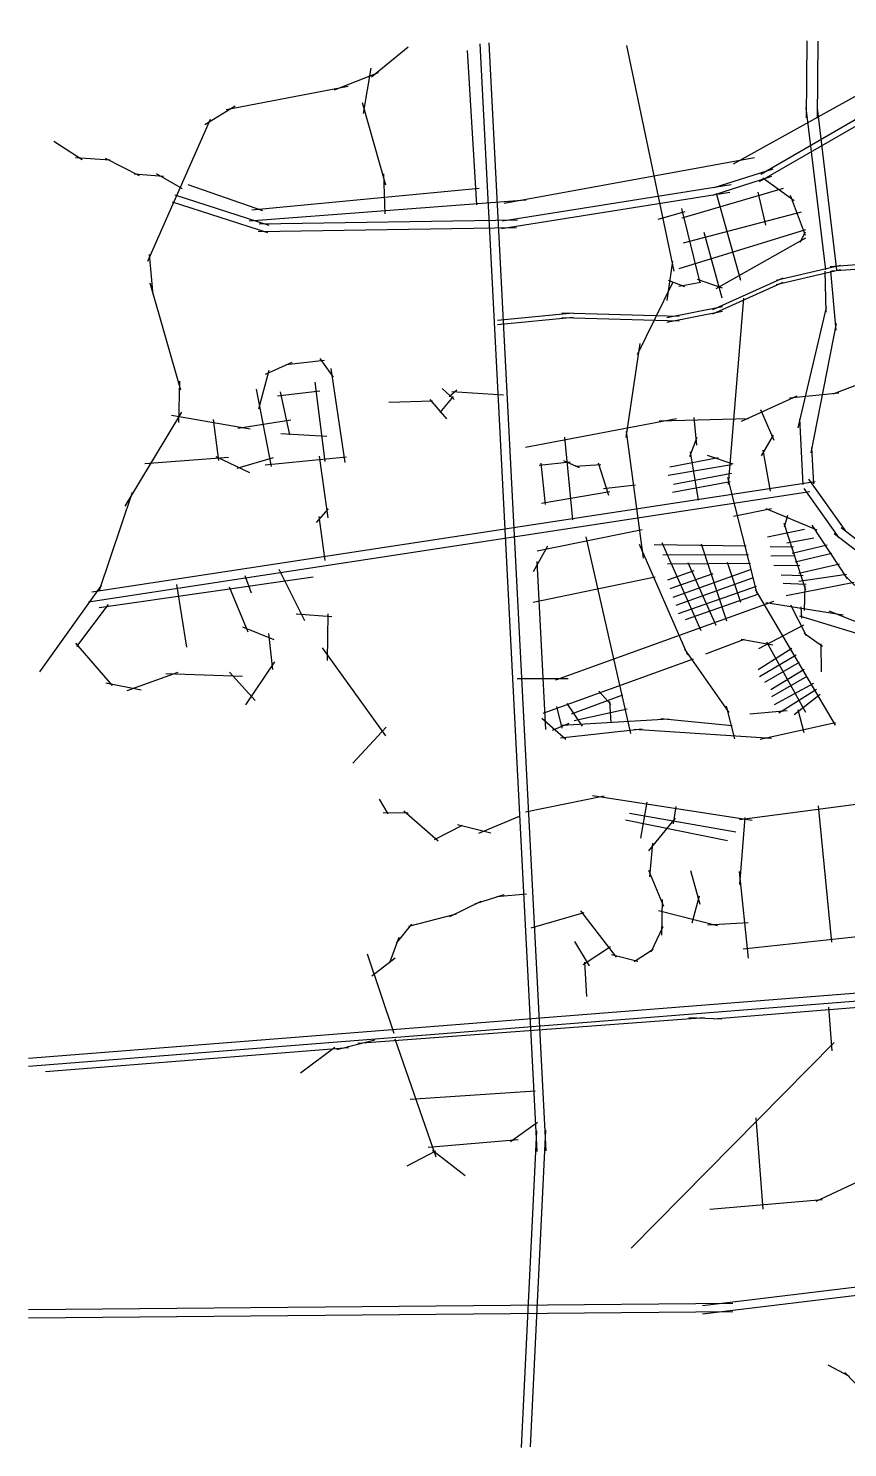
# Model space of a CAD drawing. Header units: metres. Extents: x -8562 to -929, y 314 to 5092.
# Drawn here: x -8562 to -5823, y 339 to 5079 of the extents above; entities that cross this region are included whole.
import ezdxf

# ---------------------------------------------------------------- set-up
doc = ezdxf.new("R2010")
doc.units = ezdxf.units.M
doc.header["$MEASUREMENT"] = 0
doc.layers.add('路网', color=2, linetype='Continuous')

msp = doc.modelspace()

# ---------------------------------------------------------------- linework, layer by layer
at = {"layer": '路网'}
for p, q in [((-6205.1, 4627.3), (-5389.7, 5079.3)), ((-7052.6, 5028), (-6862, 1328)), ((-7022.8, 5030.7), (-6832.3, 1330.7)), ((-5960.6, 4780.3), (-5958.2, 5037.6)), ((-5923.7, 4779.8), (-5921.3, 5037.1)), ((-7414.6, 4917.3), (-7292, 5017.2)), ((-7095.3, 5005.4), (-7064, 4489.8)), ((-6562.2, 5022.6), (-6404.4, 4268.3)), ((-6113.7, 4592.7), (-5443.4, 4979.6)), ((-7538.5, 4873.5), (-7391.2, 4931.9)), ((-7417.3, 4946), (-7442.5, 4794.6)), ((-6117.5, 4567.7), (-5447.2, 4954.7)), ((-7900.9, 4808.6), (-7492.9, 4886.3)), ((-7971.7, 4758.3), (-7870, 4821)), ((-7446.1, 4832.1), (-7367.4, 4557.3)), ((-5895.8, 4273.2), (-5961.4, 4813.4)), ((-5858.9, 4272.7), (-5924.4, 4812.9)), ((-8162, 4302.2), (-7953, 4775.6)), ((-8477, 4702.1), (-8381.3, 4641.2)), ((-8404.1, 4647.7), (-8288.7, 4640.8)), ((-8304.5, 4645.4), (-8191.6, 4588)), ((-6971.6, 4495.2), (-6134.3, 4648.5)), ((-6269.8, 4547.6), (-6072.4, 4610.4)), ((-8207.5, 4594), (-8109.7, 4585.9)), ((-8135, 4594.9), (-8047.9, 4544.7)), ((-8028.1, 4557.9), (-7779.4, 4470.8)), ((-7374.9, 4594), (-7370.3, 4460.4)), ((-6976.8, 4436), (-6212.8, 4557.8)), ((-6273.6, 4522.6), (-6076.2, 4585.5)), ((-6106.7, 4580.6), (-6001.8, 4504.8)), ((-8072.2, 4523.3), (-7758.4, 4422.4)), ((-7823.6, 4436.3), (-6897.7, 4506.4)), ((-7814.8, 4473.1), (-7055.2, 4546.1)), ((-6980.6, 4411), (-6216.6, 4532.8)), ((-6376.7, 4446), (-6037.1, 4545.1)), ((-6262.7, 4529.4), (-6181.3, 4238.8)), ((-6123.7, 4532.5), (-6097.9, 4421.6)), ((-6015.3, 4522.3), (-5965.1, 4388.1)), ((-8081, 4500), (-7762.2, 4397.5)), ((-6457, 4441.8), (-6365.9, 4467.3)), ((-6379, 4477.8), (-6317.4, 4229.5)), ((-6371.4, 4363.5), (-5977.7, 4466.5)), ((-7793.8, 4401), (-6930.3, 4414.6)), ((-7790, 4426), (-6926.5, 4439.6)), ((-6385.9, 4277.7), (-5962.8, 4407.6)), ((-6303.4, 4399.2), (-6243.3, 4179.6)), ((-6262.9, 4210.3), (-5962.9, 4379.9)), ((-5982.2, 4365.1), (-5963.6, 4400)), ((-8157.5, 4324.5), (-8145.8, 4189.6)), ((-6426.9, 4170.7), (-6407, 4301.7)), ((-6062.5, 4238.5), (-5846.5, 4288.4)), ((-6062.5, 4223.8), (-5846.5, 4273.6)), ((-5898.9, 4268.5), (-5896.3, 4131.2)), ((-5881.1, 4283.5), (-5604.5, 4304.4)), ((-5880.9, 4268.4), (-5862.9, 4071)), ((-5877.4, 4269), (-5604.5, 4289.7)), ((-8155.9, 4229.9), (-8052.7, 3872.2)), ((-6525.2, 3989.7), (-6407.9, 4230.2)), ((-6423.1, 4238.6), (-6368.6, 4217)), ((-6387.5, 4218.3), (-6314.2, 4231.9)), ((-6325.9, 4242), (-6242.6, 4213.1)), ((-6274.1, 4140.6), (-6038.9, 4246.1)), ((-6274.1, 4125.9), (-6038.9, 4231.4)), ((-6221.7, 3556.1), (-6170.4, 4177.9)), ((-6993.6, 4104.9), (-6740.6, 4129.6)), ((-6778, 4128.9), (-6386.3, 4117.6)), ((-6427.8, 4113.4), (-6241.8, 4150)), ((-6427.8, 4098.6), (-6241.8, 4135.2)), ((-5988.3, 3745.6), (-5894, 4146.6)), ((-6993.6, 4090.2), (-6740.6, 4114.8)), ((-6778, 4114.1), (-6386.3, 4102.9)), ((-5944.8, 3661.3), (-5860.5, 4093.9)), ((-6563.9, 3713), (-6516.8, 4027.2)), ((-7791.3, 3809.1), (-7756.6, 3937.5)), ((-7769.1, 3923.9), (-7680.2, 3964.5)), ((-7700.3, 3956.4), (-7571.8, 3971)), ((-7587, 3976.4), (-7542.6, 3914.7)), ((-7550.3, 3943.3), (-7503.6, 3629.8)), ((-5871.6, 3858.2), (-5575.6, 3971)), ((-8059.1, 3763.5), (-8055.2, 3900.7)), ((-7604.6, 3897.4), (-7571.2, 3632.3)), ((-7799.8, 3874.1), (-7749.8, 3616.5)), ((-7728.9, 3852.4), (-7587, 3869.1)), ((-7719.7, 3865.8), (-7688.8, 3721.5)), ((-7219.7, 3839.5), (-7164.2, 3775.2)), ((-7185, 3796.4), (-7141.1, 3850.1)), ((-7178.4, 3877.1), (-7138.2, 3839.5)), ((-7155.5, 3849.8), (-7129.6, 3872.2)), ((-7146.3, 3867), (-6973.5, 3855.5)), ((-6177.4, 3767.6), (-5991.7, 3852)), ((-6017.8, 3845.9), (-5852.1, 3862.1)), ((-8237.9, 3483.9), (-8049.2, 3797.7)), ((-7356.5, 3831.1), (-7210.6, 3835.1)), ((-6114.1, 3806.3), (-6069.9, 3704.1)), ((-8082.7, 3787.4), (-7820.7, 3741.5)), ((-7925.4, 3635.6), (-7942.7, 3773.5)), ((-7861.6, 3744), (-7683.8, 3771.6)), ((-6900.1, 3680.7), (-6394.9, 3776.8)), ((-6453.5, 3768.5), (-6154, 3776.8)), ((-6337.1, 3779.6), (-6328.4, 3687.4)), ((-5971.5, 3556.4), (-5983.4, 3775.5)), ((-7717.2, 3726.5), (-7563.7, 3717.4)), ((-6769.3, 3714.5), (-6742.4, 3437.8)), ((-6563, 3733.3), (-6506.3, 3309.7)), ((-6351.2, 3649.5), (-6326.6, 3714.3)), ((-6111, 3651.8), (-6071.2, 3721.1)), ((-7589.5, 3651), (-7561.2, 3444.2)), ((-6350, 3664.7), (-6323.1, 3504.1)), ((-6292.2, 3654.1), (-6206.9, 3625.5)), ((-6106.6, 3670.7), (-6081.9, 3533.2)), ((-5936.7, 3558.2), (-5942.6, 3679.6)), ((-8172.1, 3625.6), (-7893, 3646.7)), ((-7935.2, 3649.3), (-7822.6, 3596.5)), ((-7863.9, 3610.6), (-7742.4, 3645.8)), ((-7769.8, 3621.2), (-7498.6, 3647.9)), ((-6854.1, 3620.6), (-6750.3, 3631.7)), ((-6848.6, 3627.4), (-6834.4, 3488.6)), ((-6772.4, 3636), (-6720.8, 3613.2)), ((-6733.7, 3616.9), (-6647.6, 3622.4)), ((-6656.8, 3628.6), (-6622.4, 3519.9)), ((-6423, 3587), (-6211.5, 3622.6)), ((-6417.7, 3614.5), (-6255.9, 3646.6)), ((-8349.3, 3197.1), (-5931.7, 3566.3)), ((-6409, 3529.8), (-6215.6, 3565.4)), ((-6405.5, 3557.3), (-6211, 3594)), ((-6225.3, 3579.7), (-6126.9, 3192)), ((-5953.6, 3573.4), (-5829.7, 3398.5)), ((-8360.8, 3164.2), (-5950.1, 3532.3)), ((-8323.8, 3203.2), (-8214, 3530)), ((-6846.1, 3493.5), (-6617.5, 3532.8)), ((-6639.6, 3542.6), (-6532.7, 3554.9)), ((-5969.6, 3542.4), (-5852.9, 3377.7)), ((-7598.7, 3429.2), (-7558.6, 3475)), ((-6205.1, 3450.4), (-6077.7, 3475.8)), ((-6096.1, 3475.8), (-5926.3, 3404.6)), ((-7569.5, 3301.6), (-7589.5, 3449.2)), ((-6036.9, 3427.2), (-5963.9, 3203.9)), ((-6024, 3452), (-6035.8, 3413.6)), ((-5943.2, 3420.6), (-5824.7, 3241.3)), ((-6861.3, 3334), (-6510.2, 3405.1)), ((-6698.2, 3381.4), (-6549.4, 2724.3)), ((-6091.3, 3381.4), (-5967.4, 3407.2)), ((-6026.2, 3361.2), (-5935.8, 3378.2)), ((-5867.9, 3392), (-5744.9, 3297.2)), ((-5844.7, 3412.7), (-5721.7, 3317.9)), ((-6873.7, 3265.9), (-6825.2, 3351.5)), ((-6519.9, 3356.7), (-6358.1, 2987.1)), ((-6470.1, 3355.4), (-6162.6, 3351.2)), ((-6444.4, 3362.3), (-6313.9, 3068.3)), ((-6441.4, 3320.9), (-6154.7, 3322.3)), ((-6312.5, 3357.4), (-6228.6, 3100.9)), ((-6082.6, 3348.7), (-6003.6, 3348.1)), ((-6079.5, 3317.6), (-5998.8, 3319)), ((-6008.1, 3326.6), (-5891.4, 3354.3)), ((-5999.1, 3297.5), (-5876.2, 3326.9)), ((-7724.3, 3273.4), (-7638.2, 3101.4)), ((-6862.3, 3298.9), (-6833.4, 2737.4)), ((-6425.7, 3291.4), (-6148, 3292.8)), ((-6406.9, 3180.1), (-6144, 3272.6)), ((-6356.9, 3295.5), (-6264.3, 3085.8)), ((-6225.4, 3296.2), (-6181.5, 3162.6)), ((-6069.4, 3286.5), (-5982.5, 3285.4)), ((-5986, 3259.8), (-5849.9, 3291)), ((-8325.2, 3145.2), (-7609.5, 3247.9)), ((-7837.6, 3251.8), (-7817.2, 3193.6)), ((-6874.3, 3163.2), (-6466.6, 3248)), ((-6424.4, 3237.7), (-6336.3, 3269)), ((-6416.3, 3208.7), (-6272.3, 3258.7)), ((-6396.7, 3152.8), (-6137.7, 3245.8)), ((-6044.9, 3253.9), (-5971.8, 3252.5)), ((-6038.4, 3226.7), (-5962.3, 3223.5)), ((-6029.1, 3185.5), (-5801.3, 3229.5)), ((-5986.7, 3232.7), (-5827, 3256.1)), ((-5835.3, 3254.1), (-5763.8, 3184.5)), ((-8523, 2930.6), (-8316.7, 3218.3)), ((-8066.2, 3221.5), (-8033.4, 3013)), ((-7890.3, 3213.6), (-7827.6, 3064.3)), ((-6388.2, 3124.7), (-6128.3, 3216.7)), ((-6364.6, 3105.1), (-6120.2, 3190.5)), ((-6132.6, 3205.8), (-5865.4, 2752.5)), ((-5966.1, 3217), (-5968.8, 3135.5)), ((-8399.5, 3014.5), (-8293.5, 3155.7)), ((-6798.6, 2904.1), (-6070.3, 3166.1)), ((-6096.2, 3162.1), (-5838.4, 3121)), ((-6014.2, 3153.6), (-5961.6, 3051.5)), ((-5979.7, 3147.4), (-5977.4, 3109.8)), ((-5885.6, 3134.1), (-5723.1, 3069.4)), ((-7666.6, 3123.7), (-7547.7, 3114.7)), ((-7560.3, 3123.7), (-7563, 2968)), ((-6120.2, 3008.1), (-5969.3, 3086.8)), ((-5984.1, 3116.8), (-5764.4, 3050.1)), ((-7846.1, 3080.4), (-7740.9, 3037.8)), ((-7759.4, 3058.7), (-7745.7, 2938.3)), ((-6297.6, 2990), (-6167.8, 3039.8)), ((-6178.6, 3039.2), (-6073.7, 3020.5)), ((-5968, 3058.9), (-5907.4, 3015.6)), ((-8403.6, 3025.7), (-8281.5, 2884.5)), ((-7579.2, 3010.3), (-7368.4, 2716)), ((-6369, 3006.4), (-6220, 2793.9)), ((-6121.9, 2938), (-6009.8, 3009.8)), ((-6117.9, 2914.6), (-5995.7, 2986.7)), ((-6094.6, 3030.7), (-5964.2, 2795.6)), ((-5912.9, 3023.6), (-5911.2, 2930.4)), ((-7834.9, 2820.4), (-7737.7, 2964)), ((-6841.2, 2792.6), (-6338.3, 2973.2)), ((-6099.7, 2895.7), (-5983.7, 2963.1)), ((-6079.4, 2871.4), (-5968.1, 2939.2)), ((-8303.2, 2893.3), (-8185.1, 2870)), ((-8230.9, 2867.6), (-8060.6, 2929.4)), ((-8101.6, 2924.6), (-7845.4, 2915.8)), ((-7889.6, 2929.4), (-7803.7, 2834.7)), ((-6928.3, 2907.8), (-6757, 2907.8)), ((-6076.7, 2847.9), (-5958.6, 2916.1)), ((-6068.1, 2821), (-5936.2, 2892.6)), ((-6745.8, 2789.9), (-6574.8, 2853.2)), ((-6655.2, 2866), (-6615.2, 2820.8)), ((-6052.7, 2792.8), (-5927.8, 2872.3)), ((-6002, 2787.5), (-5914.8, 2855.2)), ((-6795.9, 2814.4), (-6778, 2741.8)), ((-6762.1, 2824), (-6710, 2748.9)), ((-6737.4, 2767.5), (-6559.8, 2806.9)), ((-6619.5, 2830.8), (-6614.5, 2761.2)), ((-6228.8, 2816), (-6201.7, 2706.5)), ((-6150.5, 2789.9), (-6025.6, 2801.6)), ((-5990.2, 2804.6), (-5969.6, 2727.5)), ((-6845.8, 2775.6), (-6765.3, 2705.4)), ((-6809.8, 2735.7), (-6754.1, 2758.6)), ((-6777.7, 2752.1), (-6420.6, 2773.7)), ((-6447.4, 2774.1), (-6208.7, 2751.4)), ((-6115.4, 2705.5), (-5863.4, 2760.6)), ((-7477.4, 2624.8), (-7365.7, 2745.4)), ((-6782.7, 2710), (-6509.7, 2739.5)), ((-6537, 2738.4), (-6078, 2708.8)), ((-6899.6, 2462.3), (-6637.5, 2515.7)), ((-6675.5, 2517.2), (-6141.8, 2435.2)), ((-6185, 2437), (-5594, 2514.3)), ((-7389.1, 2504.7), (-7360, 2456)), ((-7306.1, 2465.8), (-7191.3, 2366.1)), ((-6514.4, 2375.3), (-6493.8, 2495.1)), ((-6397.1, 2480.7), (-6406.3, 2423)), ((-5921.8, 2483), (-5876.7, 2027)), ((-7376, 2460.2), (-7291.6, 2458.8)), ((-7204.4, 2369.8), (-7110.7, 2418.5)), ((-7127.1, 2420.4), (-7015.6, 2392.3)), ((-7055.4, 2391.4), (-6919.5, 2448)), ((-6565.2, 2435.6), (-6224.6, 2366.5)), ((-6552, 2458.4), (-6196.6, 2395.9)), ((-6487.7, 2332), (-6398.4, 2441.3)), ((-6167.2, 2443.5), (-6184.5, 2220.5)), ((-6475.5, 2357.8), (-6486, 2245.9)), ((-6488.8, 2267.6), (-6439.1, 2147.9)), ((-6348.9, 2267.3), (-6316.7, 2154.7)), ((-6185.3, 2263.4), (-6155.6, 1974.5)), ((-7069.8, 2155.5), (-6971.1, 2186.1)), ((-6995.3, 2180.1), (-6896.1, 2188.4)), ((-6342.6, 2092.5), (-6318.1, 2182.7)), ((-7152.7, 2113.1), (-7048.3, 2164.2)), ((-6455.9, 2133.1), (-6258.6, 2082.7)), ((-6444, 2051.2), (-6441.9, 2169.4)), ((-7331.6, 2023.9), (-7279.7, 2087.9)), ((-7290.1, 2081), (-7130.8, 2122.2)), ((-6881.5, 2075), (-6704.4, 2126.8)), ((-6716.3, 2132.4), (-6596.6, 1977.1)), ((-6291.5, 2084.8), (-6155.7, 2093.2)), ((-7353.5, 1959.3), (-7321.8, 2044)), ((-6480.4, 1995.3), (-6439.8, 2079.2)), ((-6172.5, 2005), (-5717, 2053.9)), ((-6735.8, 2029.7), (-6687.1, 1948.1)), ((-6707.2, 1952.4), (-6615.5, 2013.2)), ((-6536.4, 1962.4), (-6473.4, 2003.7)), ((-7429.2, 1988.5), (-7340.1, 1724)), ((-7413.3, 1914.8), (-7335.8, 1975.1)), ((-6702.2, 1960.2), (-6695.7, 1846.4)), ((-6612.7, 1986.2), (-6524.5, 1963.8)), ((-8561.6, 1640.4), (-5512.6, 1880.2)), ((-8561.6, 1613.8), (-5512.6, 1853.6)), ((-6271.9, 1770.9), (-5312, 1848.7)), ((-5887.7, 1810), (-5875.7, 1664.8)), ((-7460.8, 1690.6), (-6301.9, 1776.2)), ((-6354.3, 1776), (-6243.8, 1771.4)), ((-8504, 1595.8), (-7491.1, 1675.3)), ((-7652.1, 1591.2), (-7536.9, 1676.9)), ((-7530.7, 1668.4), (-7403.9, 1701.6)), ((-7336.2, 1704.5), (-7199.2, 1310.6)), ((-6546.9, 1005.4), (-5868.5, 1692.2)), ((-7285.1, 1503.5), (-6867.9, 1530.9)), ((-6949.7, 1361.2), (-6859.7, 1426.3)), ((-6129.9, 1440.5), (-6106.2, 1135.7)), ((-6863.1, 1397.1), (-6914.2, 339.3)), ((-6833.4, 1399.8), (-6884.5, 342)), ((-7295.2, 1280.2), (-7199.3, 1330.1)), ((-7225.8, 1343.2), (-6924.9, 1368.9)), ((-7211.2, 1332.8), (-7101.7, 1247.7)), ((-5928.3, 1162.9), (-5598.7, 1317.4)), ((-6283.4, 1136.2), (-5908.3, 1168.1)), ((-6308.6, 814.2), (-5502.1, 911)), ((-6308.6, 786.4), (-5502.1, 883.2)), ((-8561.1, 800.5), (-6206.4, 822.1)), ((-8561.1, 772.7), (-6206.4, 794.3)), ((-5889.3, 615.5), (-5818.5, 578.1)), ((-5832.6, 589.8), (-5769.4, 524.3))]:
    msp.add_line(p, q, dxfattribs=at)

doc.saveas('drawing.dxf')
